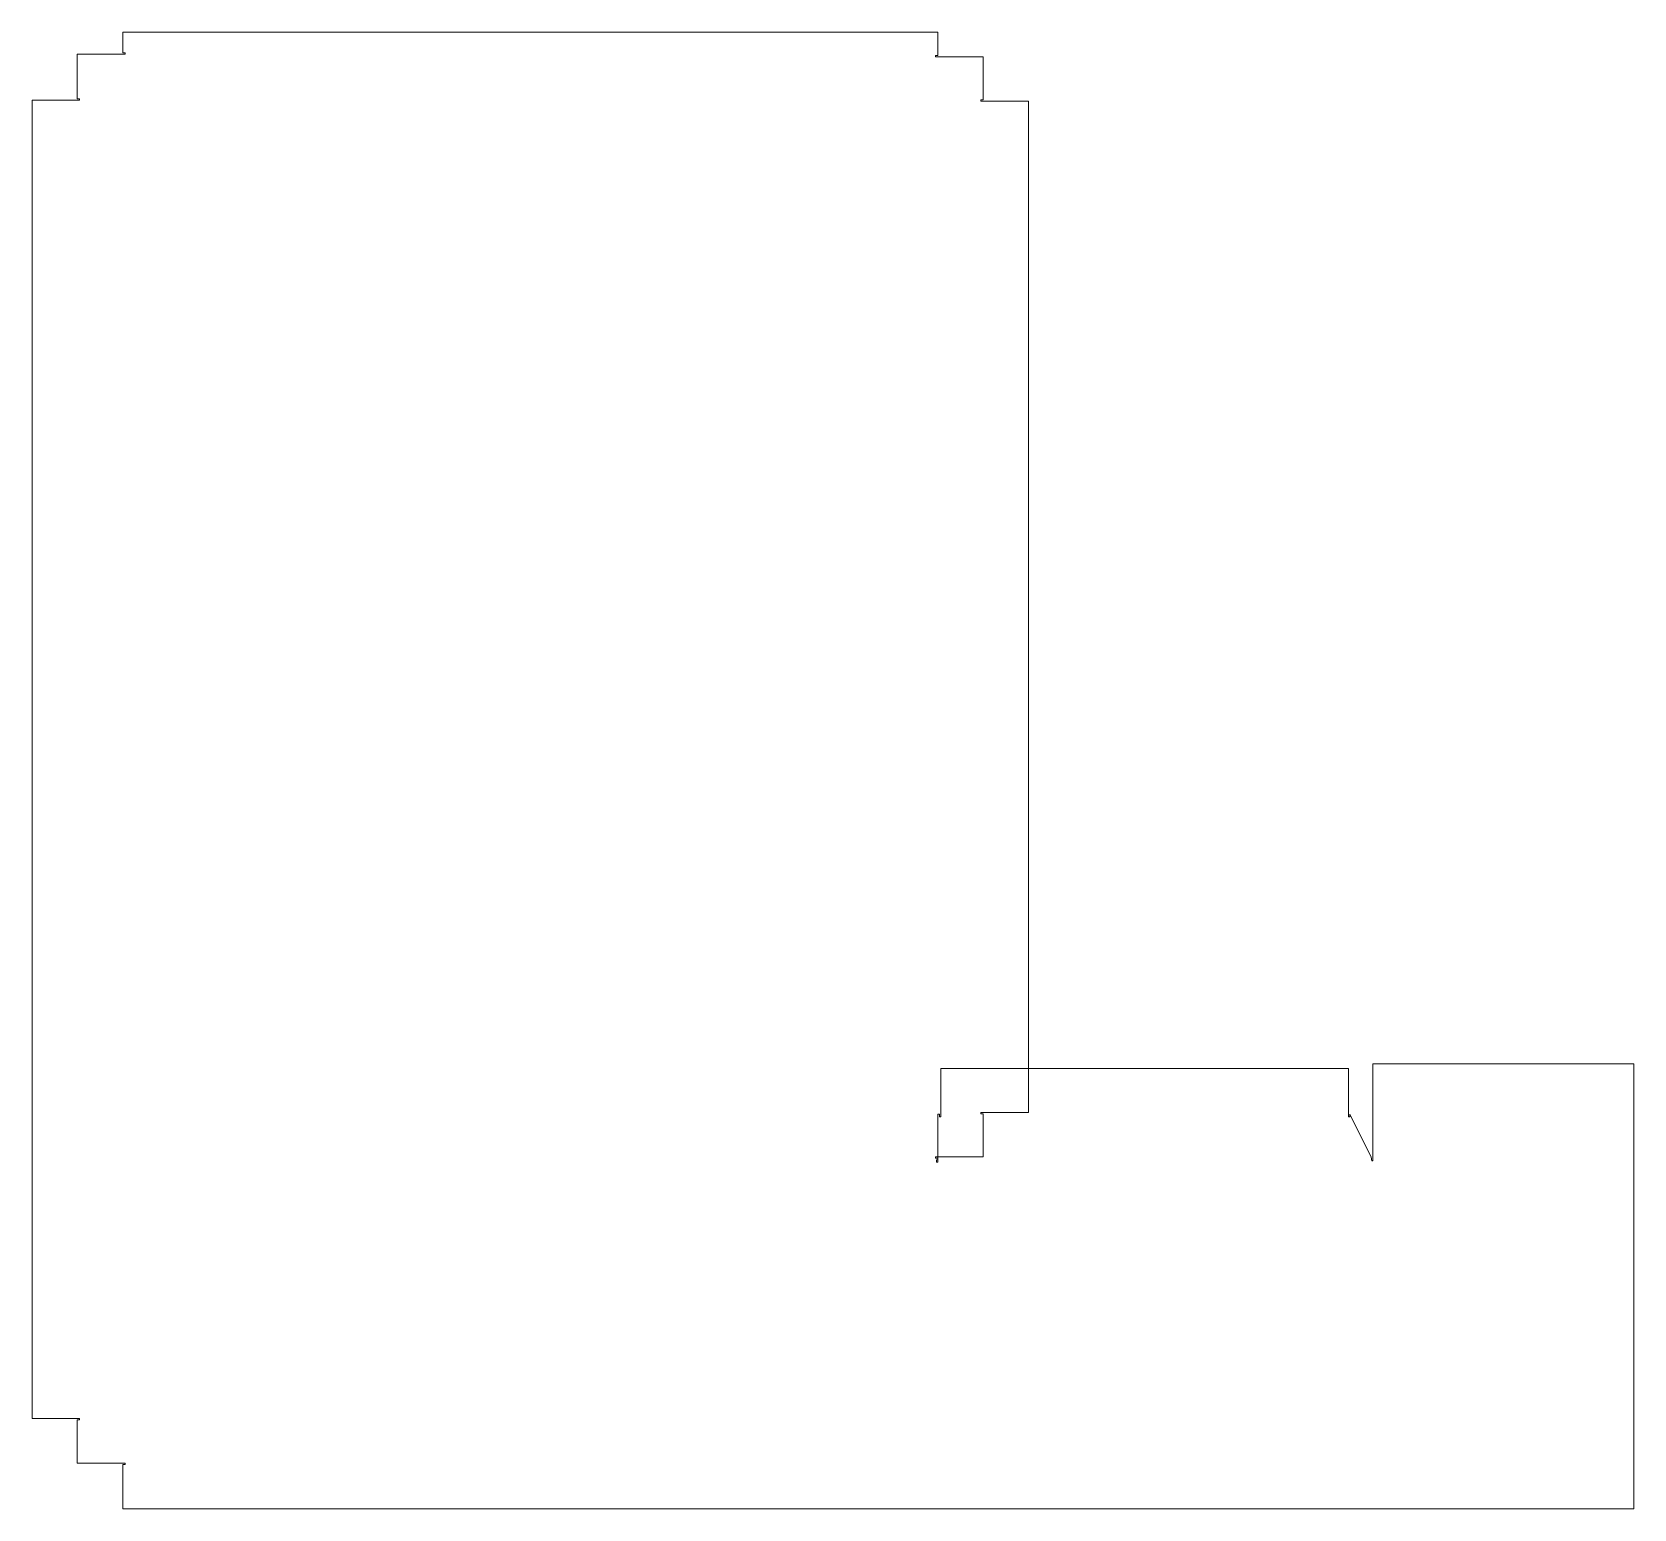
# Model space of a CAD drawing. Header units: millimetres. Extents: x -778 to 323, y -133 to 882.
import ezdxf

# ---------------------------------------------------------------- set-up
doc = ezdxf.new("R2010")
doc.units = ezdxf.units.MM

msp = doc.modelspace()

# ---------------------------------------------------------------- linework, layer by layer
at = {"color": 7, "linetype": 'Continuous', "lineweight": 15}
for p, q in [((-715.4, 881.6), (-715.4, 867.3)), ((-155.4, 881.6), (-715.4, 881.6)), ((-155.4, 865.5), (-155.4, 881.6)), ((-746.6, 866.4), (-746.6, 835.6)), ((-713.8, 866.4), (-746.6, 866.4)), ((-713.8, 867.3), (-715.4, 867.3)), ((-713.8, 866.4), (-713.8, 867.3)), ((-157, 865.5), (-155.4, 865.5)), ((-157, 864.6), (-157, 865.5)), ((-124.2, 864.6), (-157, 864.6)), ((-124.2, 834.9), (-124.2, 864.6)), ((-777.7, -71.3), (-777.7, 834.7)), ((-777.7, 834.7), (-745, 834.7)), ((-745, 835.6), (-746.6, 835.6)), ((-745, 834.7), (-745, 835.6)), ((-124.2, 834.9), (-125.8, 834.9)), ((-125.8, 834.9), (-125.8, 834)), ((-125.8, 834), (-93.1, 834)), ((-93.1, 834), (-93.1, 139)), ((-153.3, 136.2), (-153.3, 169.2)), ((-153.3, 169.2), (126.8, 169.2)), ((126.8, 169.2), (126.8, 136.2)), ((143.5, 105.9), (143.5, 172.6)), ((143.5, 172.6), (322.9, 172.6)), ((322.9, 172.6), (322.9, -133.4)), ((-155.4, 137.9), (-155.4, 105)), ((-154.1, 137.9), (-155.4, 137.9)), ((-154.1, 137.9), (-154.1, 136.2)), ((-154.1, 136.2), (-153.3, 136.2)), ((-93.1, 139), (-125.8, 139)), ((-125.8, 139), (-125.8, 138.1)), ((-125.8, 138.1), (-124.2, 138.1)), ((-124.2, 108.6), (-124.2, 138.1)), ((126.8, 136.2), (127.6, 136.2)), ((127.6, 136.2), (127.6, 137.9)), ((127.8, 137.9), (127.6, 137.9)), ((142.4, 108.4), (127.8, 137.9)), ((-157, 108.6), (-124.2, 108.6)), ((-157, 107.7), (-157, 108.6)), ((-155.4, 107.7), (-157, 107.7)), ((-156.3, 106.6), (-155.4, 106.6)), ((-156.3, 105), (-156.3, 106.6)), ((-155.4, 105), (-156.3, 105)), ((142.4, 108.4), (142.8, 105.9)), ((142.8, 105.9), (143.5, 105.9)), ((-745, -71.3), (-777.7, -71.3)), ((-746.6, -72.2), (-746.6, -101.9)), ((-746.6, -72.2), (-745, -72.2)), ((-745, -72.2), (-745, -71.3)), ((-746.6, -101.9), (-713.8, -101.9)), ((-715.4, -102.8), (-715.4, -133.4)), ((-715.4, -102.8), (-713.8, -102.8)), ((-713.8, -102.8), (-713.8, -101.9)), ((-715.4, -133.4), (322.9, -133.4))]:
    msp.add_line(p, q, dxfattribs=at)

doc.saveas('drawing.dxf')
